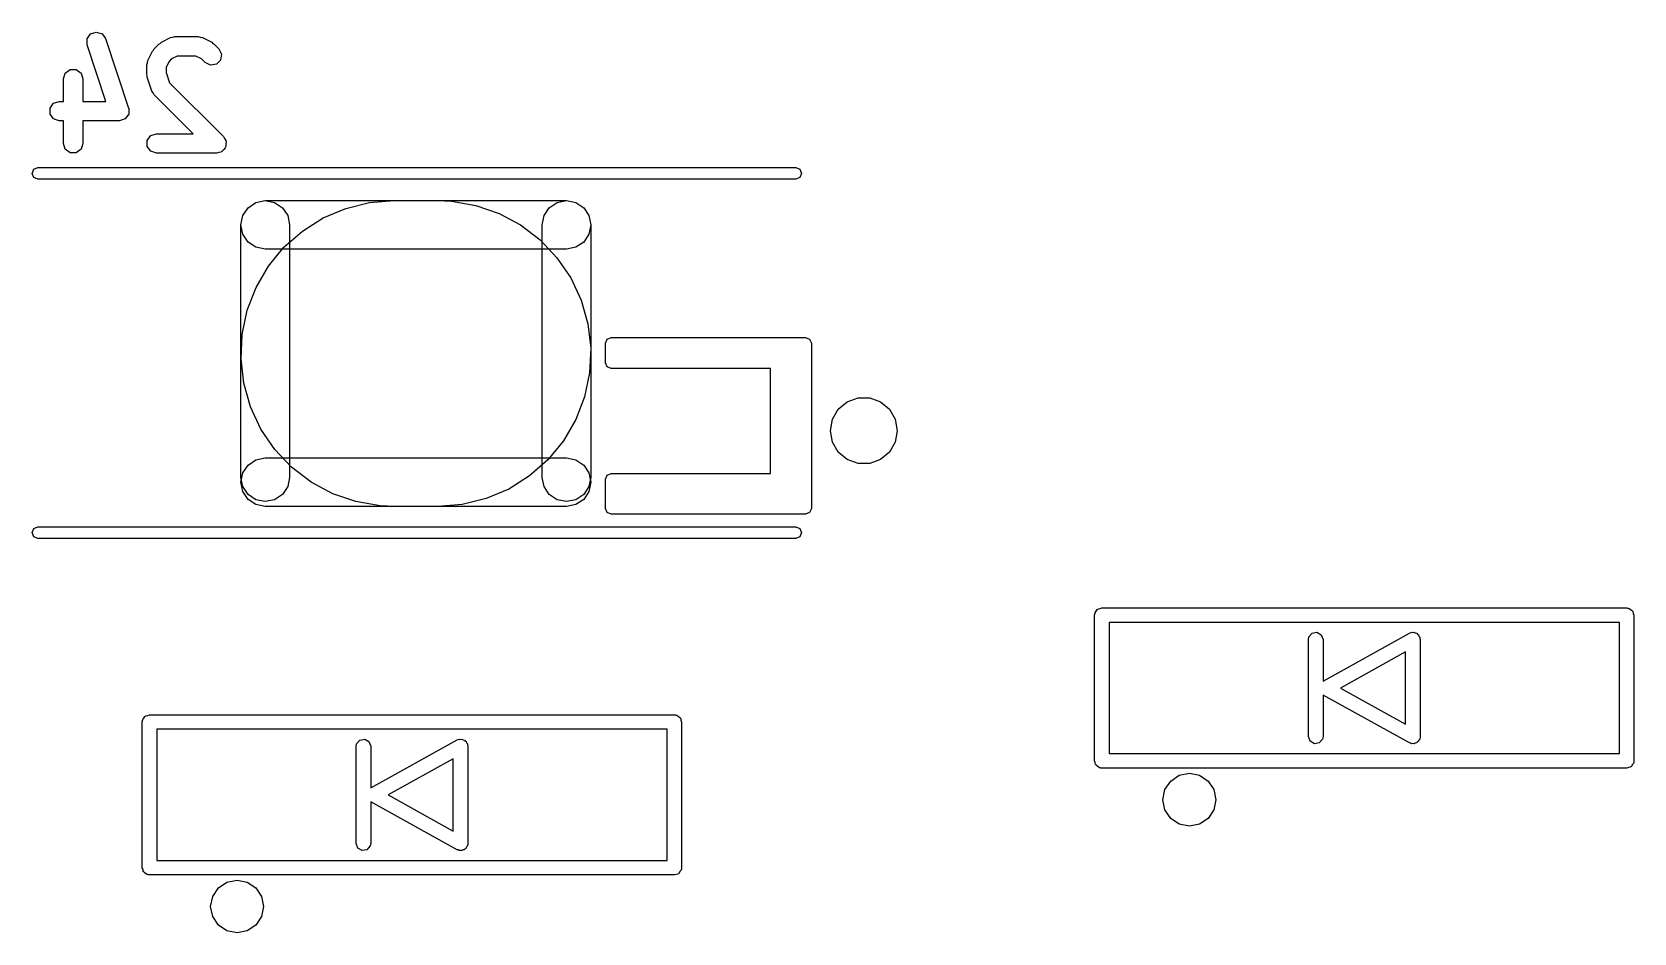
# Model space of a CAD drawing. Extents: x 62 to 223, y -188 to -37.
# Drawn here: x 152.1 to 168.59, y -95.29 to -86.01 of the extents above; entities that cross this region are included whole.
import ezdxf

# ---------------------------------------------------------------- set-up
doc = ezdxf.new("R2010")
doc.units = 0
doc.layers.add('BLACK', color=7, linetype='CONTINUOUS')

msp = doc.modelspace()

# ---------------------------------------------------------------- linework, layer by layer
at = {"layer": 'BLACK', "linetype": 'CONTINUOUS'}
for p, q in [((152.666, -86.0843), (152.702, -86.034)), ((152.702, -86.034), (152.761, -86.0145)), ((152.761, -86.0145), (152.82, -86.0331)), ((152.82, -86.0331), (152.856, -86.0828)), ((152.667, -86.1461), (152.666, -86.0843)), ((152.861, -86.7288), (152.667, -86.1461)), ((152.856, -86.0828), (153.094, -86.7971)), ((153.291, -86.3078), (153.339, -86.2126)), ((153.339, -86.2126), (153.35, -86.2011)), ((153.35, -86.2011), (153.357, -86.1866)), ((153.357, -86.1866), (153.405, -86.139)), ((153.405, -86.139), (153.419, -86.1316)), ((153.419, -86.1316), (153.431, -86.1203)), ((153.431, -86.1203), (153.526, -86.0726)), ((153.526, -86.0726), (153.549, -86.0692)), ((153.549, -86.0692), (153.571, -86.0621)), ((153.571, -86.0621), (153.809, -86.0621)), ((153.809, -86.0621), (153.831, -86.0692)), ((153.831, -86.0692), (153.854, -86.0726)), ((153.854, -86.0726), (153.949, -86.1203)), ((153.949, -86.1203), (153.961, -86.1316)), ((153.961, -86.1316), (153.975, -86.139)), ((153.975, -86.139), (154.023, -86.1866)), ((154.023, -86.1866), (154.051, -86.2417)), ((153.28, -86.3526), (153.288, -86.3306)), ((153.28, -86.4478), (153.28, -86.3526)), ((153.288, -86.3306), (153.291, -86.3078)), ((153.51, -86.3166), (153.48, -86.3762)), ((153.48, -86.3762), (153.48, -86.4316)), ((153.535, -86.2919), (153.51, -86.3166)), ((153.595, -86.2621), (153.535, -86.2919)), ((153.785, -86.2621), (153.595, -86.2621)), ((153.845, -86.2919), (153.785, -86.2621)), ((153.881, -86.328), (153.845, -86.2919)), ((153.936, -86.3561), (153.881, -86.328)), ((153.997, -86.3464), (153.936, -86.3561)), ((154.041, -86.3027), (153.997, -86.3464)), ((154.051, -86.2417), (154.041, -86.3027)), ((152.423, -86.4954), (152.442, -86.4367)), ((152.423, -86.7288), (152.423, -86.4954)), ((152.442, -86.4367), (152.492, -86.4003)), ((152.492, -86.4003), (152.554, -86.4003)), ((152.554, -86.4003), (152.604, -86.4367)), ((152.604, -86.4367), (152.623, -86.4954)), ((152.623, -86.4954), (152.623, -86.7288)), ((153.285, -86.4632), (153.28, -86.4478)), ((153.286, -86.4794), (153.285, -86.4632)), ((153.333, -86.6223), (153.286, -86.4794)), ((153.48, -86.4316), (153.516, -86.5366)), ((153.516, -86.5366), (154.07, -87.0914)), ((153.347, -86.6408), (153.333, -86.6223)), ((153.357, -86.6614), (153.347, -86.6408)), ((153.758, -87.0621), (153.357, -86.6614)), ((152.285, -86.7979), (152.322, -86.7479)), ((152.285, -86.8597), (152.285, -86.7979)), ((152.322, -86.9097), (152.285, -86.8597)), ((152.322, -86.7479), (152.38, -86.7288)), ((152.38, -86.7288), (152.423, -86.7288)), ((152.623, -86.7288), (152.861, -86.7288)), ((153.095, -86.8597), (153.077, -86.8843)), ((153.094, -86.7971), (153.094, -86.7975)), ((153.094, -86.7975), (153.095, -86.7979)), ((153.095, -86.7979), (153.095, -86.8284)), ((153.095, -86.8284), (153.095, -86.8589)), ((153.095, -86.8589), (153.095, -86.8593)), ((153.095, -86.8593), (153.095, -86.8597)), ((152.38, -86.9288), (152.322, -86.9097)), ((152.423, -86.9288), (152.38, -86.9288)), ((152.423, -87.1621), (152.423, -86.9288)), ((153, -86.9288), (152.623, -86.9288)), ((152.623, -86.9288), (152.623, -87.1621)), ((153.029, -86.9191), (153, -86.9288)), ((153, -86.9288), (153, -86.9286)), ((153, -86.9286), (153, -86.9288)), ((153.058, -86.9097), (153.029, -86.9191)), ((153.059, -86.9093), (153.058, -86.9097)), ((153.077, -86.8843), (153.059, -86.9092)), ((153.059, -86.9092), (153.059, -86.9093)), ((152.442, -87.2209), (152.423, -87.1621)), ((152.623, -87.1621), (152.604, -87.2209)), ((153.285, -87.1312), (153.322, -87.0812)), ((153.285, -87.193), (153.285, -87.1312)), ((153.322, -87.243), (153.285, -87.193)), ((153.322, -87.0812), (153.38, -87.0621)), ((153.38, -87.0621), (153.758, -87.0621)), ((154.07, -87.0914), (154.081, -87.1122)), ((154.081, -87.1122), (154.095, -87.1312)), ((154.09, -87.1995), (154.089, -87.2075)), ((154.095, -87.193), (154.09, -87.1995)), ((154.095, -87.1312), (154.095, -87.1393)), ((154.095, -87.1393), (154.098, -87.1464)), ((154.098, -87.1464), (154.095, -87.1696)), ((154.095, -87.1696), (154.095, -87.193)), ((152.492, -87.2572), (152.442, -87.2209)), ((152.554, -87.2572), (152.492, -87.2572)), ((152.604, -87.2209), (152.554, -87.2572)), ((153.38, -87.2621), (153.322, -87.243)), ((154, -87.2621), (153.38, -87.2621)), ((154.022, -87.2549), (154, -87.2621)), ((154.045, -87.2512), (154.022, -87.2549)), ((154.051, -87.2455), (154.045, -87.2512)), ((154.058, -87.243), (154.051, -87.2455)), ((154.072, -87.224), (154.058, -87.243)), ((154.089, -87.2075), (154.072, -87.224)), ((152.1, -87.4697), (152.118, -87.4273)), ((152.118, -87.5121), (152.1, -87.4697)), ((152.118, -87.4273), (152.16, -87.4097)), ((152.16, -87.5297), (152.118, -87.5121)), ((152.16, -87.4097), (159.96, -87.4097)), ((159.96, -87.5297), (152.16, -87.5297)), ((159.96, -87.4097), (160.002, -87.4273)), ((160.002, -87.5121), (159.96, -87.5297)), ((160.002, -87.4273), (160.02, -87.4697)), ((160.02, -87.4697), (160.002, -87.5121)), ((154.269, -87.9043), (154.323, -87.8232)), ((154.269, -87.9043), (154.323, -87.8232)), ((154.269, -87.9043), (154.323, -87.8232)), ((154.269, -87.9043), (154.323, -87.8232)), ((154.323, -87.8232), (154.404, -87.769)), ((154.323, -87.8232), (154.404, -87.769)), ((154.323, -87.8232), (154.404, -87.769)), ((154.323, -87.8232), (154.404, -87.769)), ((154.404, -87.769), (154.5, -87.75)), ((154.404, -87.769), (154.5, -87.75)), ((154.404, -87.769), (154.5, -87.75)), ((154.404, -87.769), (154.5, -87.75)), ((154.5, -87.75), (157.6, -87.75)), ((154.5, -87.75), (154.596, -87.769)), ((154.5, -87.75), (157.6, -87.75)), ((154.5, -87.75), (154.596, -87.769)), ((154.596, -87.769), (154.677, -87.8232)), ((154.596, -87.769), (154.677, -87.8232)), ((154.677, -87.8232), (154.731, -87.9043)), ((154.677, -87.8232), (154.731, -87.9043)), ((155.095, -87.9292), (155.328, -87.8305)), ((155.095, -87.9292), (155.328, -87.8305)), ((155.095, -87.9292), (155.328, -87.8305)), ((155.095, -87.9292), (155.328, -87.8305)), ((155.328, -87.8305), (155.573, -87.7703)), ((155.328, -87.8305), (155.573, -87.7703)), ((155.328, -87.8305), (155.573, -87.7703)), ((155.328, -87.8305), (155.573, -87.7703)), ((155.573, -87.7703), (155.825, -87.75)), ((155.573, -87.7703), (155.825, -87.75)), ((155.573, -87.7703), (155.825, -87.75)), ((155.573, -87.7703), (155.825, -87.75)), ((155.825, -87.75), (156.275, -87.75)), ((155.825, -87.75), (156.275, -87.75)), ((155.825, -87.75), (156.275, -87.75)), ((155.825, -87.75), (156.275, -87.75)), ((156.275, -87.75), (156.418, -87.7565)), ((156.275, -87.75), (156.418, -87.7565)), ((156.275, -87.75), (156.418, -87.7565)), ((156.275, -87.75), (156.418, -87.7565)), ((156.418, -87.7565), (156.667, -87.7995)), ((156.418, -87.7565), (156.667, -87.7995)), ((156.418, -87.7565), (156.667, -87.7995)), ((156.418, -87.7565), (156.667, -87.7995)), ((156.667, -87.7995), (156.906, -87.8817)), ((156.667, -87.7995), (156.906, -87.8817)), ((156.667, -87.7995), (156.906, -87.8817)), ((156.667, -87.7995), (156.906, -87.8817)), ((157.369, -87.9043), (157.423, -87.8232)), ((157.369, -87.9043), (157.423, -87.8232)), ((157.423, -87.8232), (157.504, -87.769)), ((157.423, -87.8232), (157.504, -87.769)), ((157.504, -87.769), (157.6, -87.75)), ((157.504, -87.769), (157.6, -87.75)), ((157.6, -87.75), (157.696, -87.769)), ((157.6, -87.75), (157.696, -87.769)), ((157.6, -87.75), (157.696, -87.769)), ((157.6, -87.75), (157.696, -87.769)), ((157.696, -87.769), (157.777, -87.8232)), ((157.696, -87.769), (157.777, -87.8232)), ((157.696, -87.769), (157.777, -87.8232)), ((157.696, -87.769), (157.777, -87.8232)), ((157.777, -87.8232), (157.831, -87.9043)), ((157.777, -87.8232), (157.831, -87.9043)), ((157.777, -87.8232), (157.831, -87.9043)), ((157.777, -87.8232), (157.831, -87.9043)), ((154.25, -88), (154.269, -87.9043)), ((154.25, -88), (154.269, -87.9043)), ((154.25, -88), (154.269, -87.9043)), ((154.25, -88), (154.269, -87.9043)), ((154.269, -88.0957), (154.25, -88)), ((154.25, -90.6), (154.25, -88)), ((154.269, -88.0957), (154.25, -88)), ((154.25, -90.6), (154.25, -88)), ((154.731, -87.9043), (154.75, -88)), ((154.731, -87.9043), (154.75, -88)), ((154.75, -88), (154.75, -90.6)), ((154.75, -88), (154.75, -90.6)), ((154.882, -88.0638), (155.095, -87.9292)), ((154.882, -88.0638), (155.095, -87.9292)), ((154.882, -88.0638), (155.095, -87.9292)), ((154.882, -88.0638), (155.095, -87.9292)), ((156.906, -87.8817), (157.128, -88.0011)), ((156.906, -87.8817), (157.128, -88.0011)), ((156.906, -87.8817), (157.128, -88.0011)), ((156.906, -87.8817), (157.128, -88.0011)), ((157.128, -88.0011), (157.329, -88.1545)), ((157.128, -88.0011), (157.329, -88.1545)), ((157.128, -88.0011), (157.329, -88.1545)), ((157.128, -88.0011), (157.329, -88.1545)), ((157.35, -88), (157.369, -87.9043)), ((157.35, -88), (157.369, -87.9043)), ((157.35, -90.6), (157.35, -88)), ((157.35, -90.6), (157.35, -88)), ((157.831, -87.9043), (157.85, -88)), ((157.831, -87.9043), (157.85, -88)), ((157.831, -87.9043), (157.85, -88)), ((157.831, -87.9043), (157.85, -88)), ((157.85, -88), (157.831, -88.0957)), ((157.85, -88), (157.831, -88.0957)), ((157.85, -88), (157.85, -90.6)), ((157.85, -88), (157.85, -90.6)), ((154.323, -88.1768), (154.269, -88.0957)), ((154.323, -88.1768), (154.269, -88.0957)), ((154.404, -88.231), (154.323, -88.1768)), ((154.404, -88.231), (154.323, -88.1768)), ((154.692, -88.2309), (154.882, -88.0638)), ((154.692, -88.2309), (154.882, -88.0638)), ((154.692, -88.2309), (154.882, -88.0638)), ((154.692, -88.2309), (154.882, -88.0638)), ((157.329, -88.1545), (157.502, -88.3381)), ((157.329, -88.1545), (157.502, -88.3381)), ((157.329, -88.1545), (157.502, -88.3381)), ((157.329, -88.1545), (157.502, -88.3381)), ((157.777, -88.1768), (157.696, -88.231)), ((157.777, -88.1768), (157.696, -88.231)), ((157.831, -88.0957), (157.777, -88.1768)), ((157.831, -88.0957), (157.777, -88.1768)), ((154.5, -88.25), (154.404, -88.231)), ((154.5, -88.25), (154.404, -88.231)), ((157.6, -88.25), (154.5, -88.25)), ((157.6, -88.25), (154.5, -88.25)), ((154.532, -88.4261), (154.692, -88.2309)), ((154.532, -88.4261), (154.692, -88.2309)), ((154.532, -88.4261), (154.692, -88.2309)), ((154.532, -88.4261), (154.692, -88.2309)), ((157.502, -88.3381), (157.644, -88.547)), ((157.502, -88.3381), (157.644, -88.547)), ((157.502, -88.3381), (157.644, -88.547)), ((157.502, -88.3381), (157.644, -88.547)), ((157.696, -88.231), (157.6, -88.25)), ((157.696, -88.231), (157.6, -88.25)), ((154.405, -88.6445), (154.532, -88.4261)), ((154.405, -88.6445), (154.532, -88.4261)), ((154.405, -88.6445), (154.532, -88.4261)), ((154.405, -88.6445), (154.532, -88.4261)), ((154.314, -88.8803), (154.405, -88.6445)), ((154.314, -88.8803), (154.405, -88.6445)), ((154.314, -88.8803), (154.405, -88.6445)), ((154.314, -88.8803), (154.405, -88.6445)), ((157.644, -88.547), (157.751, -88.776)), ((157.644, -88.547), (157.751, -88.776)), ((157.644, -88.547), (157.751, -88.776)), ((157.644, -88.547), (157.751, -88.776)), ((157.751, -88.776), (157.82, -89.0191)), ((157.751, -88.776), (157.82, -89.0191)), ((157.751, -88.776), (157.82, -89.0191)), ((157.751, -88.776), (157.82, -89.0191)), ((154.262, -89.1276), (154.314, -88.8803)), ((154.262, -89.1276), (154.314, -88.8803)), ((154.262, -89.1276), (154.314, -88.8803)), ((154.262, -89.1276), (154.314, -88.8803)), ((154.251, -89.38), (154.262, -89.1276)), ((154.251, -89.38), (154.262, -89.1276)), ((154.251, -89.38), (154.262, -89.1276)), ((154.251, -89.38), (154.262, -89.1276)), ((157.82, -89.0191), (157.849, -89.27)), ((157.82, -89.0191), (157.849, -89.27)), ((157.82, -89.0191), (157.849, -89.27)), ((157.82, -89.0191), (157.849, -89.27)), ((158, -89.2197), (158.018, -89.1773)), ((158.018, -89.1773), (158.06, -89.1597)), ((158.06, -89.1597), (160.06, -89.1597)), ((160.06, -89.1597), (160.102, -89.1773)), ((160.102, -89.1773), (160.12, -89.2197)), ((157.849, -89.27), (157.838, -89.5224)), ((157.849, -89.27), (157.838, -89.5224)), ((157.849, -89.27), (157.838, -89.5224)), ((157.849, -89.27), (157.838, -89.5224)), ((158, -89.4197), (158, -89.2197)), ((160.12, -89.2197), (160.12, -90.9197)), ((154.28, -89.6309), (154.251, -89.38)), ((154.28, -89.6309), (154.251, -89.38)), ((154.28, -89.6309), (154.251, -89.38)), ((154.28, -89.6309), (154.251, -89.38)), ((158.018, -89.4621), (158, -89.4197)), ((158.06, -89.4797), (158.018, -89.4621)), ((159.7, -89.4797), (158.06, -89.4797)), ((159.7, -90.5597), (159.7, -89.4797)), ((154.349, -89.874), (154.28, -89.6309)), ((154.349, -89.874), (154.28, -89.6309)), ((154.349, -89.874), (154.28, -89.6309)), ((154.349, -89.874), (154.28, -89.6309)), ((157.838, -89.5224), (157.786, -89.7697)), ((157.838, -89.5224), (157.786, -89.7697)), ((157.838, -89.5224), (157.786, -89.7697)), ((157.838, -89.5224), (157.786, -89.7697)), ((157.786, -89.7697), (157.695, -90.0055)), ((157.786, -89.7697), (157.695, -90.0055)), ((157.786, -89.7697), (157.695, -90.0055)), ((157.786, -89.7697), (157.695, -90.0055)), ((160.397, -89.8993), (160.489, -89.8228)), ((160.489, -89.8228), (160.6, -89.7821)), ((160.6, -89.7821), (160.72, -89.7821)), ((160.72, -89.7821), (160.831, -89.8228)), ((160.831, -89.8228), (160.923, -89.8993)), ((154.456, -90.103), (154.349, -89.874)), ((154.456, -90.103), (154.349, -89.874)), ((154.456, -90.103), (154.349, -89.874)), ((154.456, -90.103), (154.349, -89.874)), ((157.695, -90.0055), (157.568, -90.2239)), ((157.695, -90.0055), (157.568, -90.2239)), ((157.695, -90.0055), (157.568, -90.2239)), ((157.695, -90.0055), (157.568, -90.2239)), ((160.317, -90.1197), (160.338, -90.0024)), ((160.338, -90.0024), (160.397, -89.8993)), ((160.923, -89.8993), (160.982, -90.0024)), ((160.982, -90.0024), (161.003, -90.1197)), ((154.598, -90.3119), (154.456, -90.103)), ((154.598, -90.3119), (154.456, -90.103)), ((154.598, -90.3119), (154.456, -90.103)), ((154.598, -90.3119), (154.456, -90.103)), ((160.338, -90.237), (160.317, -90.1197)), ((161.003, -90.1197), (160.982, -90.237)), ((154.771, -90.4955), (154.598, -90.3119)), ((154.771, -90.4955), (154.598, -90.3119)), ((154.771, -90.4955), (154.598, -90.3119)), ((154.771, -90.4955), (154.598, -90.3119)), ((157.568, -90.2239), (157.408, -90.4191)), ((157.568, -90.2239), (157.408, -90.4191)), ((157.568, -90.2239), (157.408, -90.4191)), ((157.568, -90.2239), (157.408, -90.4191)), ((160.397, -90.3401), (160.338, -90.237)), ((160.982, -90.237), (160.923, -90.3401)), ((154.269, -90.5543), (154.323, -90.4732)), ((154.269, -90.5543), (154.323, -90.4732)), ((154.323, -90.4732), (154.404, -90.419)), ((154.323, -90.4732), (154.404, -90.419)), ((154.404, -90.419), (154.5, -90.4)), ((154.404, -90.419), (154.5, -90.4)), ((154.5, -90.4), (157.6, -90.4)), ((154.5, -90.4), (157.6, -90.4)), ((154.972, -90.6489), (154.771, -90.4955)), ((154.972, -90.6489), (154.771, -90.4955)), ((154.972, -90.6489), (154.771, -90.4955)), ((154.972, -90.6489), (154.771, -90.4955)), ((157.408, -90.4191), (157.218, -90.5862)), ((157.408, -90.4191), (157.218, -90.5862)), ((157.408, -90.4191), (157.218, -90.5862)), ((157.408, -90.4191), (157.218, -90.5862)), ((157.6, -90.4), (157.696, -90.419)), ((157.6, -90.4), (157.696, -90.419)), ((157.696, -90.419), (157.777, -90.4732)), ((157.696, -90.419), (157.777, -90.4732)), ((157.777, -90.4732), (157.831, -90.5543)), ((157.777, -90.4732), (157.831, -90.5543)), ((160.489, -90.4166), (160.397, -90.3401)), ((160.6, -90.4573), (160.489, -90.4166)), ((160.72, -90.4573), (160.6, -90.4573)), ((160.831, -90.4166), (160.72, -90.4573)), ((160.923, -90.3401), (160.831, -90.4166)), ((154.25, -90.65), (154.269, -90.5543)), ((154.25, -90.65), (154.269, -90.5543)), ((154.269, -90.6957), (154.25, -90.6)), ((154.269, -90.6957), (154.25, -90.6)), ((154.269, -90.7457), (154.25, -90.65)), ((154.269, -90.7457), (154.25, -90.65)), ((154.75, -90.6), (154.731, -90.6957)), ((154.75, -90.6), (154.731, -90.6957)), ((155.194, -90.7683), (154.972, -90.6489)), ((155.194, -90.7683), (154.972, -90.6489)), ((155.194, -90.7683), (154.972, -90.6489)), ((155.194, -90.7683), (154.972, -90.6489)), ((157.218, -90.5862), (157.005, -90.7208)), ((157.218, -90.5862), (157.005, -90.7208)), ((157.218, -90.5862), (157.005, -90.7208)), ((157.218, -90.5862), (157.005, -90.7208)), ((157.369, -90.6957), (157.35, -90.6)), ((157.369, -90.6957), (157.35, -90.6)), ((157.831, -90.5543), (157.85, -90.65)), ((157.831, -90.5543), (157.85, -90.65)), ((157.85, -90.6), (157.831, -90.6957)), ((157.85, -90.6), (157.831, -90.6957)), ((157.85, -90.65), (157.831, -90.7457)), ((157.85, -90.65), (157.831, -90.7457)), ((158, -90.6197), (158.018, -90.5773)), ((158, -90.9197), (158, -90.6197)), ((158.018, -90.5773), (158.06, -90.5597)), ((158.06, -90.5597), (159.7, -90.5597)), ((154.323, -90.7768), (154.269, -90.6957)), ((154.323, -90.7768), (154.269, -90.6957)), ((154.323, -90.8268), (154.269, -90.7457)), ((154.323, -90.8268), (154.269, -90.7457)), ((154.404, -90.831), (154.323, -90.7768)), ((154.404, -90.831), (154.323, -90.7768)), ((154.404, -90.881), (154.323, -90.8268)), ((154.404, -90.881), (154.323, -90.8268)), ((154.5, -90.85), (154.404, -90.831)), ((154.5, -90.85), (154.404, -90.831)), ((154.596, -90.831), (154.5, -90.85)), ((154.596, -90.831), (154.5, -90.85)), ((154.677, -90.7768), (154.596, -90.831)), ((154.677, -90.7768), (154.596, -90.831)), ((154.731, -90.6957), (154.677, -90.7768)), ((154.731, -90.6957), (154.677, -90.7768)), ((155.433, -90.8505), (155.194, -90.7683)), ((155.433, -90.8505), (155.194, -90.7683)), ((155.433, -90.8505), (155.194, -90.7683)), ((155.433, -90.8505), (155.194, -90.7683)), ((156.772, -90.8195), (156.527, -90.8797)), ((156.772, -90.8195), (156.527, -90.8797)), ((156.772, -90.8195), (156.527, -90.8797)), ((156.772, -90.8195), (156.527, -90.8797)), ((157.005, -90.7208), (156.772, -90.8195)), ((157.005, -90.7208), (156.772, -90.8195)), ((157.005, -90.7208), (156.772, -90.8195)), ((157.005, -90.7208), (156.772, -90.8195)), ((157.423, -90.7768), (157.369, -90.6957)), ((157.423, -90.7768), (157.369, -90.6957)), ((157.504, -90.831), (157.423, -90.7768)), ((157.504, -90.831), (157.423, -90.7768)), ((157.6, -90.85), (157.504, -90.831)), ((157.6, -90.85), (157.504, -90.831)), ((157.696, -90.831), (157.6, -90.85)), ((157.696, -90.831), (157.6, -90.85)), ((157.777, -90.7768), (157.696, -90.831)), ((157.777, -90.7768), (157.696, -90.831)), ((157.777, -90.8268), (157.696, -90.881)), ((157.777, -90.8268), (157.696, -90.881)), ((157.831, -90.6957), (157.777, -90.7768)), ((157.831, -90.6957), (157.777, -90.7768)), ((157.831, -90.7457), (157.777, -90.8268)), ((157.831, -90.7457), (157.777, -90.8268)), ((154.5, -90.9), (154.404, -90.881)), ((154.5, -90.9), (154.404, -90.881)), ((157.6, -90.9), (154.5, -90.9)), ((157.6, -90.9), (154.5, -90.9)), ((155.682, -90.8935), (155.433, -90.8505)), ((155.682, -90.8935), (155.433, -90.8505)), ((155.682, -90.8935), (155.433, -90.8505)), ((155.682, -90.8935), (155.433, -90.8505)), ((155.825, -90.9), (155.682, -90.8935)), ((155.825, -90.9), (155.682, -90.8935)), ((155.825, -90.9), (155.682, -90.8935)), ((155.825, -90.9), (155.682, -90.8935)), ((156.275, -90.9), (155.825, -90.9)), ((156.275, -90.9), (155.825, -90.9)), ((156.275, -90.9), (155.825, -90.9)), ((156.275, -90.9), (155.825, -90.9)), ((156.527, -90.8797), (156.275, -90.9)), ((156.527, -90.8797), (156.275, -90.9)), ((156.527, -90.8797), (156.275, -90.9)), ((156.527, -90.8797), (156.275, -90.9)), ((157.696, -90.881), (157.6, -90.9)), ((157.696, -90.881), (157.6, -90.9)), ((158.018, -90.9621), (158, -90.9197)), ((158.06, -90.9797), (158.018, -90.9621)), ((160.06, -90.9797), (158.06, -90.9797)), ((160.102, -90.9621), (160.06, -90.9797)), ((160.12, -90.9197), (160.102, -90.9621)), ((152.1, -91.1697), (152.118, -91.1273)), ((152.118, -91.1273), (152.16, -91.1097)), ((152.16, -91.1097), (159.96, -91.1097)), ((159.96, -91.1097), (160.002, -91.1273)), ((160.002, -91.1273), (160.02, -91.1697)), ((152.118, -91.2121), (152.1, -91.1697)), ((152.16, -91.2297), (152.118, -91.2121)), ((159.96, -91.2297), (152.16, -91.2297)), ((160.002, -91.2121), (159.96, -91.2297)), ((160.02, -91.1697), (160.002, -91.2121)), ((163.04, -91.994), (163.052, -91.9791)), ((163.052, -91.9791), (163.062, -91.9622)), ((163.062, -91.9622), (163.068, -91.9599)), ((163.068, -91.9599), (163.072, -91.9547)), ((163.072, -91.9547), (163.092, -91.9514)), ((163.092, -91.9514), (163.11, -91.9447)), ((163.11, -91.9447), (168.51, -91.9447)), ((168.51, -91.9447), (168.52, -91.9464)), ((168.52, -91.9464), (168.523, -91.9458)), ((168.523, -91.9458), (168.526, -91.9475)), ((168.526, -91.9475), (168.536, -91.9492)), ((168.536, -91.9492), (168.551, -91.9617)), ((168.551, -91.9617), (168.567, -91.9715)), ((168.567, -91.9715), (168.57, -91.9778)), ((168.57, -91.9778), (168.575, -91.9822)), ((168.575, -91.9822), (168.578, -92.0014)), ((163.035, -92.0197), (163.037, -92.01)), ((163.035, -93.5197), (163.035, -92.0197)), ((163.036, -92.0067), (163.038, -92.0038)), ((163.037, -92.01), (163.036, -92.0067)), ((163.038, -92.0038), (163.04, -91.994)), ((163.185, -92.0947), (163.185, -93.4447)), ((168.435, -92.0947), (163.185, -92.0947)), ((168.435, -93.4447), (168.435, -92.0947)), ((168.578, -92.0014), (168.585, -92.0197)), ((168.585, -92.0197), (168.585, -93.5197)), ((165.235, -92.2697), (165.24, -92.244)), ((165.235, -93.2697), (165.235, -92.2697)), ((165.24, -92.244), (165.272, -92.2047)), ((165.272, -92.2047), (165.323, -92.1958)), ((165.323, -92.1958), (165.367, -92.2215)), ((165.367, -92.2215), (165.385, -92.2697)), ((165.385, -92.6978), (166.274, -92.2041)), ((165.385, -92.2697), (165.385, -92.6978)), ((166.274, -92.2041), (166.298, -92.1956)), ((166.298, -92.1956), (166.311, -92.198)), ((166.311, -92.198), (166.323, -92.1958)), ((166.323, -92.1958), (166.335, -92.2028)), ((166.335, -92.2028), (166.349, -92.2054)), ((166.349, -92.2054), (166.357, -92.2152)), ((166.357, -92.2152), (166.367, -92.2215)), ((166.367, -92.2215), (166.372, -92.2345)), ((166.372, -92.2345), (166.381, -92.2452)), ((166.381, -92.2452), (166.381, -92.2578)), ((166.381, -92.2578), (166.385, -92.2697)), ((166.385, -92.2697), (166.385, -93.2697)), ((166.235, -92.3972), (165.564, -92.7697)), ((166.235, -93.1422), (166.235, -92.3972)), ((165.564, -92.7697), (166.235, -93.1422)), ((166.274, -93.3353), (165.385, -92.8416)), ((165.385, -92.8416), (165.385, -93.2697)), ((153.235, -93.1197), (153.237, -93.11)), ((153.235, -94.6197), (153.235, -93.1197)), ((153.236, -93.1067), (153.238, -93.1038)), ((153.237, -93.11), (153.236, -93.1067)), ((153.238, -93.1038), (153.24, -93.094)), ((153.24, -93.094), (153.252, -93.0791)), ((153.252, -93.0791), (153.262, -93.0622)), ((153.262, -93.0622), (153.268, -93.0599)), ((153.268, -93.0599), (153.272, -93.0547)), ((153.272, -93.0547), (153.292, -93.0514)), ((153.292, -93.0514), (153.31, -93.0447)), ((153.31, -93.0447), (158.71, -93.0447)), ((158.71, -93.0447), (158.72, -93.0464)), ((158.72, -93.0464), (158.723, -93.0458)), ((158.723, -93.0458), (158.726, -93.0475)), ((158.726, -93.0475), (158.736, -93.0492)), ((158.736, -93.0492), (158.751, -93.0617)), ((158.751, -93.0617), (158.767, -93.0715)), ((158.767, -93.0715), (158.77, -93.0778)), ((158.77, -93.0778), (158.775, -93.0822)), ((158.775, -93.0822), (158.778, -93.1014)), ((158.778, -93.1014), (158.785, -93.1197)), ((158.785, -93.1197), (158.785, -94.6197)), ((153.385, -93.1947), (153.385, -94.5447)), ((158.635, -93.1947), (153.385, -93.1947)), ((155.44, -93.344), (155.472, -93.3047)), ((155.472, -93.3047), (155.523, -93.2958)), ((155.523, -93.2958), (155.567, -93.3215)), ((155.585, -93.7978), (156.474, -93.3041)), ((156.474, -93.3041), (156.498, -93.2956)), ((156.498, -93.2956), (156.511, -93.298)), ((156.511, -93.298), (156.523, -93.2958)), ((156.523, -93.2958), (156.535, -93.3028)), ((156.535, -93.3028), (156.549, -93.3054)), ((158.635, -94.5447), (158.635, -93.1947)), ((165.253, -93.3179), (165.235, -93.2697)), ((165.38, -93.2954), (165.347, -93.3347)), ((165.385, -93.2697), (165.38, -93.2954)), ((166.372, -93.305), (166.368, -93.317)), ((166.38, -93.2954), (166.372, -93.305)), ((166.385, -93.2697), (166.38, -93.2954)), ((155.435, -93.3697), (155.44, -93.344)), ((155.435, -94.3697), (155.435, -93.3697)), ((155.567, -93.3215), (155.585, -93.3697)), ((155.585, -93.3697), (155.585, -93.7978)), ((156.549, -93.3054), (156.557, -93.3152)), ((156.557, -93.3152), (156.567, -93.3215)), ((156.567, -93.3215), (156.572, -93.3345)), ((156.572, -93.3345), (156.581, -93.3452)), ((156.581, -93.3452), (156.581, -93.3578)), ((156.581, -93.3578), (156.585, -93.3697)), ((156.585, -93.3697), (156.585, -94.3697)), ((163.185, -93.4447), (168.435, -93.4447)), ((165.297, -93.3436), (165.253, -93.3179)), ((165.347, -93.3347), (165.297, -93.3436)), ((166.286, -93.3372), (166.274, -93.3353)), ((166.297, -93.3436), (166.286, -93.3372)), ((166.311, -93.3412), (166.297, -93.3436)), ((166.324, -93.3433), (166.311, -93.3412)), ((166.335, -93.3368), (166.324, -93.3433)), ((166.347, -93.3347), (166.335, -93.3368)), ((166.356, -93.3241), (166.347, -93.3347)), ((166.368, -93.317), (166.356, -93.3241)), ((156.435, -93.4972), (155.764, -93.8697)), ((156.435, -94.2422), (156.435, -93.4972)), ((163.042, -93.538), (163.035, -93.5197)), ((163.045, -93.5572), (163.042, -93.538)), ((163.05, -93.5615), (163.045, -93.5572)), ((163.053, -93.5679), (163.05, -93.5615)), ((163.069, -93.5777), (163.053, -93.5679)), ((163.084, -93.5902), (163.069, -93.5777)), ((163.094, -93.5919), (163.084, -93.5902)), ((163.097, -93.5936), (163.094, -93.5919)), ((163.1, -93.593), (163.097, -93.5936)), ((163.11, -93.5947), (163.1, -93.593)), ((168.51, -93.5947), (163.11, -93.5947)), ((168.528, -93.588), (168.51, -93.5947)), ((168.547, -93.5847), (168.528, -93.588)), ((168.552, -93.5795), (168.547, -93.5847)), ((168.558, -93.5772), (168.552, -93.5795)), ((168.568, -93.5603), (168.558, -93.5772)), ((168.58, -93.5454), (168.568, -93.5603)), ((168.582, -93.5356), (168.58, -93.5454)), ((168.584, -93.5327), (168.582, -93.5356)), ((168.585, -93.5197), (168.583, -93.5294)), ((168.583, -93.5294), (168.584, -93.5327)), ((163.759, -93.8156), (163.818, -93.7273)), ((163.818, -93.7273), (163.906, -93.6683)), ((163.906, -93.6683), (164.01, -93.6476)), ((164.01, -93.6476), (164.114, -93.6683)), ((164.114, -93.6683), (164.202, -93.7273)), ((164.202, -93.7273), (164.261, -93.8156)), ((156.474, -94.4353), (155.585, -93.9416)), ((155.585, -93.9416), (155.585, -94.3697)), ((155.764, -93.8697), (156.435, -94.2422)), ((163.738, -93.9197), (163.759, -93.8156)), ((163.759, -94.0238), (163.738, -93.9197)), ((164.261, -93.8156), (164.282, -93.9197)), ((164.282, -93.9197), (164.261, -94.0238)), ((163.818, -94.1121), (163.759, -94.0238)), ((163.906, -94.1711), (163.818, -94.1121)), ((164.202, -94.1121), (164.114, -94.1711)), ((164.261, -94.0238), (164.202, -94.1121)), ((164.01, -94.1918), (163.906, -94.1711)), ((164.114, -94.1711), (164.01, -94.1918)), ((155.453, -94.4179), (155.435, -94.3697)), ((155.497, -94.4436), (155.453, -94.4179)), ((155.547, -94.4347), (155.497, -94.4436)), ((155.58, -94.3954), (155.547, -94.4347)), ((155.585, -94.3697), (155.58, -94.3954)), ((156.486, -94.4372), (156.474, -94.4353)), ((156.497, -94.4436), (156.486, -94.4372)), ((156.511, -94.4412), (156.497, -94.4436)), ((156.524, -94.4433), (156.511, -94.4412)), ((156.535, -94.4368), (156.524, -94.4433)), ((156.547, -94.4347), (156.535, -94.4368)), ((156.556, -94.4241), (156.547, -94.4347)), ((156.568, -94.417), (156.556, -94.4241)), ((156.572, -94.405), (156.568, -94.417)), ((156.58, -94.3954), (156.572, -94.405)), ((156.585, -94.3697), (156.58, -94.3954)), ((153.242, -94.638), (153.235, -94.6197)), ((153.385, -94.5447), (158.635, -94.5447)), ((158.785, -94.6197), (158.783, -94.6294)), ((153.245, -94.6572), (153.242, -94.638)), ((153.25, -94.6615), (153.245, -94.6572)), ((153.253, -94.6679), (153.25, -94.6615)), ((153.269, -94.6777), (153.253, -94.6679)), ((153.284, -94.6902), (153.269, -94.6777)), ((153.294, -94.6919), (153.284, -94.6902)), ((153.297, -94.6936), (153.294, -94.6919)), ((153.3, -94.693), (153.297, -94.6936)), ((153.31, -94.6947), (153.3, -94.693)), ((158.71, -94.6947), (153.31, -94.6947)), ((154.018, -94.8273), (154.106, -94.7683)), ((154.106, -94.7683), (154.21, -94.7476)), ((154.21, -94.7476), (154.314, -94.7683)), ((154.314, -94.7683), (154.402, -94.8273)), ((158.728, -94.688), (158.71, -94.6947)), ((158.748, -94.6847), (158.728, -94.688)), ((158.752, -94.6795), (158.748, -94.6847)), ((158.758, -94.6772), (158.752, -94.6795)), ((158.768, -94.6603), (158.758, -94.6772)), ((158.78, -94.6454), (158.768, -94.6603)), ((158.782, -94.6356), (158.78, -94.6454)), ((158.784, -94.6327), (158.782, -94.6356)), ((158.783, -94.6294), (158.784, -94.6327)), ((153.938, -95.0197), (153.959, -94.9156)), ((153.959, -94.9156), (154.018, -94.8273)), ((154.402, -94.8273), (154.461, -94.9156)), ((154.461, -94.9156), (154.482, -95.0197)), ((153.959, -95.1238), (153.938, -95.0197)), ((154.482, -95.0197), (154.461, -95.1238)), ((154.018, -95.2121), (153.959, -95.1238)), ((154.106, -95.2711), (154.018, -95.2121)), ((154.21, -95.2918), (154.106, -95.2711)), ((154.314, -95.2711), (154.21, -95.2918)), ((154.402, -95.2121), (154.314, -95.2711)), ((154.461, -95.1238), (154.402, -95.2121))]:
    msp.add_line(p, q, dxfattribs=at)

doc.saveas('drawing.dxf')
